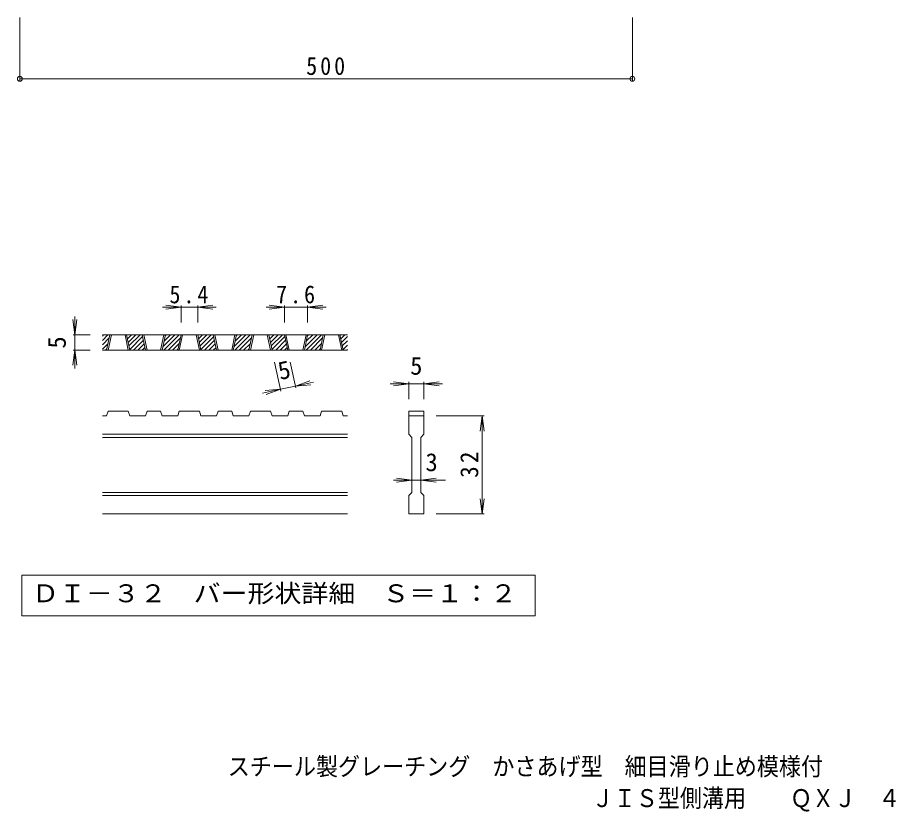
# Model space of a CAD drawing. Units: millimetres, scale not verified, with parts at other scales. Extents: x -593 to 829, y -688 to 560.
# Drawn here: x -593 to 118, y -688 to -40 of the extents above; entities that cross this region are included whole.
import ezdxf
from ezdxf.enums import TextEntityAlignment as Align

# ---------------------------------------------------------------- set-up
doc = ezdxf.new("R2010")
doc.units = ezdxf.units.MM
doc.header["$LTSCALE"] = 5
doc.header["$PDMODE"] = 32
doc.header["$PDSIZE"] = 4
for name, color, linetype, lineweight in [('A-4_寸法', 7, 'Continuous', 9), ('D-0_通り芯', 3, 'Continuous', 9), ('D-4_寸法', 7, 'Continuous', 9)]:
    doc.layers.add(name, color=color, linetype=linetype, lineweight=lineweight)
doc.layers.add('F-5_F-5ﾚｲﾔ', color=2, linetype='Continuous')
doc.styles.add('ＭＳ ゴシック', font='')
doc.styles.get('ＭＳ ゴシック').set_extended_font_data('MS Gothic')

msp = doc.modelspace()

# ---------------------------------------------------------------- linework, layer by layer
at = {"layer": 'A-4_寸法'}
for p, q in [((-591.243, -39.864), (-591.243, -91.567)), ((-91.243, -39.864), (-91.243, -91.567)), ((-591.243, -90.067), (-91.243, -90.067))]:
    msp.add_line(p, q, dxfattribs=at)
for p in [(-591.243, -90.067), (-91.243, -90.067)]:
    msp.add_point(p, dxfattribs=at)
at = {"layer": 'D-0_通り芯'}
for p, q in [((-523.858, -303.617), (-519.325, -299.084)), ((-523.858, -300.081), (-522.86, -299.084)), ((-323.858, -299.084), (-523.858, -299.084)), ((-523.858, -307.152), (-518.277, -301.571)), ((-520.42, -311.584), (-517.745, -299.084)), ((-519.17, -311.584), (-516.495, -299.084)), ((-505.42, -299.084), (-502.745, -311.584)), ((-504.17, -299.084), (-501.495, -311.584)), ((-504.084, -299.483), (-503.685, -299.084)), ((-503.461, -302.395), (-500.15, -299.084)), ((-502.838, -305.307), (-496.614, -299.084)), ((-502.215, -308.22), (-493.079, -299.084)), ((-501.591, -311.132), (-491.062, -300.602)), ((-498.508, -311.584), (-490.439, -303.515)), ((-488.712, -311.584), (-491.387, -299.084)), ((-487.462, -311.584), (-490.137, -299.084)), ((-473.712, -299.084), (-476.387, -311.584)), ((-472.462, -299.084), (-475.137, -311.584)), ((-474.549, -308.839), (-464.794, -299.084)), ((-473.759, -311.584), (-461.259, -299.084)), ((-473.587, -304.34), (-468.33, -299.084)), ((-472.624, -299.842), (-471.865, -299.084)), ((-470.224, -311.584), (-460.211, -301.571)), ((-462.354, -311.584), (-459.679, -299.084)), ((-461.104, -311.584), (-458.429, -299.084)), ((-447.354, -299.084), (-444.679, -311.584)), ((-446.104, -299.084), (-443.429, -311.584)), ((-446.018, -299.483), (-445.619, -299.084)), ((-445.395, -302.395), (-442.084, -299.084)), ((-444.772, -305.307), (-438.548, -299.084)), ((-444.149, -308.22), (-435.013, -299.084)), ((-443.525, -311.132), (-432.996, -300.602)), ((-440.442, -311.584), (-432.373, -303.515)), ((-430.646, -311.584), (-433.321, -299.084)), ((-429.396, -311.584), (-432.071, -299.084)), ((-415.646, -299.084), (-418.321, -311.584)), ((-414.396, -299.084), (-417.071, -311.584)), ((-416.483, -308.839), (-406.728, -299.084)), ((-415.693, -311.584), (-403.193, -299.084)), ((-415.521, -304.34), (-410.264, -299.084)), ((-414.558, -299.842), (-413.799, -299.084)), ((-412.157, -311.584), (-402.145, -301.571)), ((-404.288, -311.584), (-401.613, -299.084)), ((-403.038, -311.584), (-400.363, -299.084)), ((-389.288, -299.084), (-386.613, -311.584)), ((-388.038, -299.084), (-385.363, -311.584)), ((-387.952, -299.483), (-387.553, -299.084)), ((-387.329, -302.395), (-384.018, -299.084)), ((-386.706, -305.307), (-380.482, -299.084)), ((-386.083, -308.22), (-376.947, -299.084)), ((-385.459, -311.132), (-374.93, -300.602)), ((-382.376, -311.584), (-374.307, -303.515)), ((-372.58, -311.584), (-375.255, -299.084)), ((-371.33, -311.584), (-374.005, -299.084)), ((-357.58, -299.084), (-360.255, -311.584)), ((-356.33, -299.084), (-359.005, -311.584)), ((-358.417, -308.839), (-348.662, -299.084)), ((-357.627, -311.584), (-345.127, -299.084)), ((-357.455, -304.34), (-352.198, -299.084)), ((-356.492, -299.842), (-355.733, -299.084)), ((-354.091, -311.584), (-344.079, -301.571)), ((-346.222, -311.584), (-343.547, -299.084)), ((-344.972, -311.584), (-342.297, -299.084)), ((-331.222, -299.084), (-328.547, -311.584)), ((-329.972, -299.084), (-327.297, -311.584)), ((-329.886, -299.483), (-329.487, -299.084)), ((-329.263, -302.395), (-325.952, -299.084)), ((-328.64, -305.307), (-323.858, -300.526)), ((-328.017, -308.22), (-323.858, -304.061)), ((-523.858, -310.688), (-519.24, -306.07)), ((-323.858, -311.584), (-523.858, -311.584)), ((-521.218, -311.584), (-520.202, -310.568)), ((-494.972, -311.584), (-489.815, -306.427)), ((-491.437, -311.584), (-489.192, -309.339)), ((-466.688, -311.584), (-461.174, -306.07)), ((-463.152, -311.584), (-462.136, -310.568)), ((-436.906, -311.584), (-431.749, -306.427)), ((-433.371, -311.584), (-431.126, -309.339)), ((-408.622, -311.584), (-403.108, -306.07)), ((-405.086, -311.584), (-404.07, -310.568)), ((-378.84, -311.584), (-373.683, -306.427)), ((-375.305, -311.584), (-373.06, -309.339)), ((-350.556, -311.584), (-345.042, -306.07)), ((-347.02, -311.584), (-346.004, -310.568)), ((-327.393, -311.132), (-323.858, -307.597)), ((-324.31, -311.584), (-323.858, -311.132)), ((-520.42, -365.334), (-519.17, -361.584)), ((-502.745, -361.584), (-519.17, -361.584)), ((-502.745, -361.584), (-501.495, -365.334)), ((-488.712, -365.334), (-487.462, -361.584)), ((-476.387, -361.584), (-487.462, -361.584)), ((-476.387, -361.584), (-475.137, -365.334)), ((-462.354, -365.334), (-461.104, -361.584)), ((-444.679, -361.584), (-461.104, -361.584)), ((-443.429, -365.334), (-444.679, -361.584)), ((-430.646, -365.334), (-429.396, -361.584)), ((-418.321, -361.584), (-429.396, -361.584)), ((-418.321, -361.584), (-417.071, -365.334)), ((-404.288, -365.334), (-403.038, -361.584)), ((-403.038, -361.584), (-386.613, -361.584)), ((-385.363, -365.334), (-386.613, -361.584)), ((-372.58, -365.334), (-371.33, -361.584)), ((-360.255, -361.584), (-371.33, -361.584)), ((-360.255, -361.584), (-359.005, -365.334)), ((-346.222, -365.334), (-344.972, -361.584)), ((-344.972, -361.584), (-328.547, -361.584)), ((-327.297, -365.334), (-328.547, -361.584)), ((-273.858, -361.584), (-261.358, -361.584)), ((-273.858, -361.584), (-273.858, -365.334)), ((-261.358, -361.584), (-261.358, -365.334)), ((-520.42, -365.334), (-523.858, -365.334)), ((-488.712, -365.334), (-501.495, -365.334)), ((-462.354, -365.334), (-475.137, -365.334)), ((-430.646, -365.334), (-443.429, -365.334)), ((-404.288, -365.334), (-417.071, -365.334)), ((-372.58, -365.334), (-385.363, -365.334)), ((-346.222, -365.334), (-359.005, -365.334)), ((-323.858, -365.334), (-327.297, -365.334)), ((-273.858, -365.334), (-261.358, -365.334)), ((-273.858, -380.334), (-273.858, -365.334)), ((-261.358, -365.334), (-261.358, -380.334)), ((-323.858, -380.334), (-523.858, -380.334)), ((-323.858, -382.833), (-523.858, -382.833)), ((-273.858, -380.334), (-271.358, -382.833)), ((-263.858, -382.833), (-261.358, -380.334)), ((-263.858, -382.833), (-263.858, -427.834)), ((-323.858, -427.834), (-523.858, -427.834)), ((-323.858, -430.334), (-523.858, -430.334)), ((-263.858, -427.834), (-261.358, -430.334)), ((-261.358, -430.334), (-261.358, -445.334)), ((-323.858, -445.334), (-523.858, -445.334)), ((-261.358, -445.334), (-273.858, -445.334))]:
    msp.add_line(p, q, dxfattribs=at)
msp.add_lwpolyline([(-273.858, -445.334), (-273.858, -430.334), (-271.358, -427.834), (-271.358, -382.833)], dxfattribs=at)
at = {"layer": 'D-0_通り芯', "color": 7}
msp.add_lwpolyline([(-589.685, -495.334), (-589.685, -528.559), (-170.531, -528.559), (-170.531, -495.334)], close=True, dxfattribs=at)
at = {"layer": 'D-4_寸法'}
for p, q in [((-459.679, -276.584), (-474.679, -276.584)), ((-459.679, -276.584), (-472.072, -274.952)), ((-459.679, -276.584), (-472.072, -278.215)), ((-459.679, -275.084), (-459.679, -289.084)), ((-446.104, -276.584), (-459.679, -276.584)), ((-446.104, -276.584), (-433.711, -274.952)), ((-446.104, -275.084), (-446.104, -289.084)), ((-446.104, -276.584), (-433.711, -278.215)), ((-446.104, -276.584), (-431.104, -276.584)), ((-375.255, -276.584), (-390.255, -276.584)), ((-375.255, -276.584), (-387.648, -274.952)), ((-375.255, -276.584), (-387.648, -278.215)), ((-375.255, -275.084), (-375.255, -289.084)), ((-356.33, -276.584), (-375.255, -276.584)), ((-356.33, -276.584), (-343.937, -274.952)), ((-356.33, -275.084), (-356.33, -289.084)), ((-356.33, -276.584), (-343.937, -278.215)), ((-356.33, -276.584), (-341.33, -276.584)), ((-546.358, -299.084), (-546.358, -284.084)), ((-546.358, -299.084), (-547.99, -286.691)), ((-546.358, -299.084), (-544.727, -286.691)), ((-547.858, -299.084), (-533.858, -299.084)), ((-546.358, -299.084), (-546.358, -311.584)), ((-546.358, -311.584), (-547.99, -323.977)), ((-547.858, -311.584), (-533.858, -311.584)), ((-546.358, -311.584), (-544.727, -323.977)), ((-546.358, -311.584), (-546.358, -326.584)), ((-378.211, -345.002), (-383.27, -321.362)), ((-365.988, -342.386), (-370.487, -321.362)), ((-366.302, -340.92), (-378.525, -343.535)), ((-366.302, -340.92), (-354.525, -336.731)), ((-366.302, -340.92), (-351.634, -337.781)), ((-366.302, -340.92), (-353.842, -339.922)), ((-273.858, -339.084), (-288.858, -339.084)), ((-273.858, -339.084), (-286.251, -337.452)), ((-273.858, -339.084), (-286.251, -340.715)), ((-273.858, -337.584), (-273.858, -351.584)), ((-261.358, -339.084), (-273.858, -339.084)), ((-261.358, -339.084), (-248.965, -337.452)), ((-261.358, -337.584), (-261.358, -351.584)), ((-261.358, -339.084), (-248.965, -340.715)), ((-261.358, -339.084), (-246.358, -339.084)), ((-378.525, -343.535), (-393.193, -346.674)), ((-378.525, -343.535), (-390.985, -344.533)), ((-378.525, -343.535), (-390.302, -347.724)), ((-212.358, -365.334), (-251.358, -365.334)), ((-213.858, -365.334), (-215.49, -377.727)), ((-213.858, -365.334), (-212.227, -377.727)), ((-213.858, -445.334), (-213.858, -365.334)), ((-271.358, -417.833), (-286.358, -417.833)), ((-271.358, -417.833), (-283.751, -416.202)), ((-271.358, -417.833), (-283.751, -419.465)), ((-263.858, -417.833), (-271.358, -417.833)), ((-263.858, -417.833), (-251.465, -416.202)), ((-263.858, -417.833), (-251.465, -419.465)), ((-263.858, -417.833), (-243.858, -417.833)), ((-213.858, -445.334), (-215.49, -432.941)), ((-213.858, -445.334), (-212.227, -432.941)), ((-212.358, -445.334), (-251.358, -445.334))]:
    msp.add_line(p, q, dxfattribs=at)

# ---------------------------------------------------------------- texts
at = {"layer": 'A-4_寸法', "color": 2, "insert": (-357.493, -87.067), "char_height": 14.66, "attachment_point": 7, "style": 'ＭＳ ゴシック'}
msp.add_mtext('\\T1.27;\\W0.9;500', dxfattribs=at)
at = {"layer": 'D-0_通り芯', "color": 2, "style": 'ＭＳ ゴシック', "width": 1.1}
msp.add_text('ＤＩ－３２\u3000バー形状詳細\u3000Ｓ＝１：２', height=14.66, dxfattribs=at).set_placement((-581.358, -521.947), align=Align.BOTTOM_LEFT)
at = {"layer": 'D-4_寸法', "color": 2, "style": 'ＭＳ ゴシック'}
for rotation, p in [(90, (-549.358, -310.334)), (12.079, (-377.931, -340.34))]:
    msp.add_text('5', height=14.66, rotation=rotation, dxfattribs=at).set_placement(p, align=Align.BOTTOM_LEFT)
for s, p in [('5', (-272.608, -336.084)), ('3', (-260.108, -414.833))]:
    msp.add_text(s, height=14.66, dxfattribs=at).set_placement(p, align=Align.BOTTOM_LEFT)
at = {"layer": 'D-4_寸法', "color": 2, "char_height": 14.66, "attachment_point": 7, "style": 'ＭＳ ゴシック'}
for s, insert in [('\\T1.27;\\W0.9;5.4', (-469.141, -273.584)), ('\\T1.27;\\W0.9;7.6', (-382.042, -273.584))]:
    msp.add_mtext(s, dxfattribs=dict(at, insert=insert))
at = {"layer": 'D-4_寸法', "color": 2, "insert": (-216.858, -415.959), "char_height": 14.66, "attachment_point": 7, "rotation": 90, "style": 'ＭＳ ゴシック'}
msp.add_mtext('\\T1.27;\\W0.95;32', dxfattribs=at)
at = {"layer": 'F-5_F-5ﾚｲﾔ', "style": 'ＭＳ ゴシック', "width": 0.9}
for s, p in [('スチール製グレーチング\u3000かさあげ型\u3000細目滑り止め模様付', (-421.519, -663.336)), ('ＪＩＳ型側溝用\u3000\u3000ＱＸＪ\u3000４１３２Ａ', (-124.451, -689.209))]:
    msp.add_text(s, height=14.66, dxfattribs=at).set_placement(p, align=Align.BOTTOM_LEFT)

doc.saveas('drawing.dxf')
